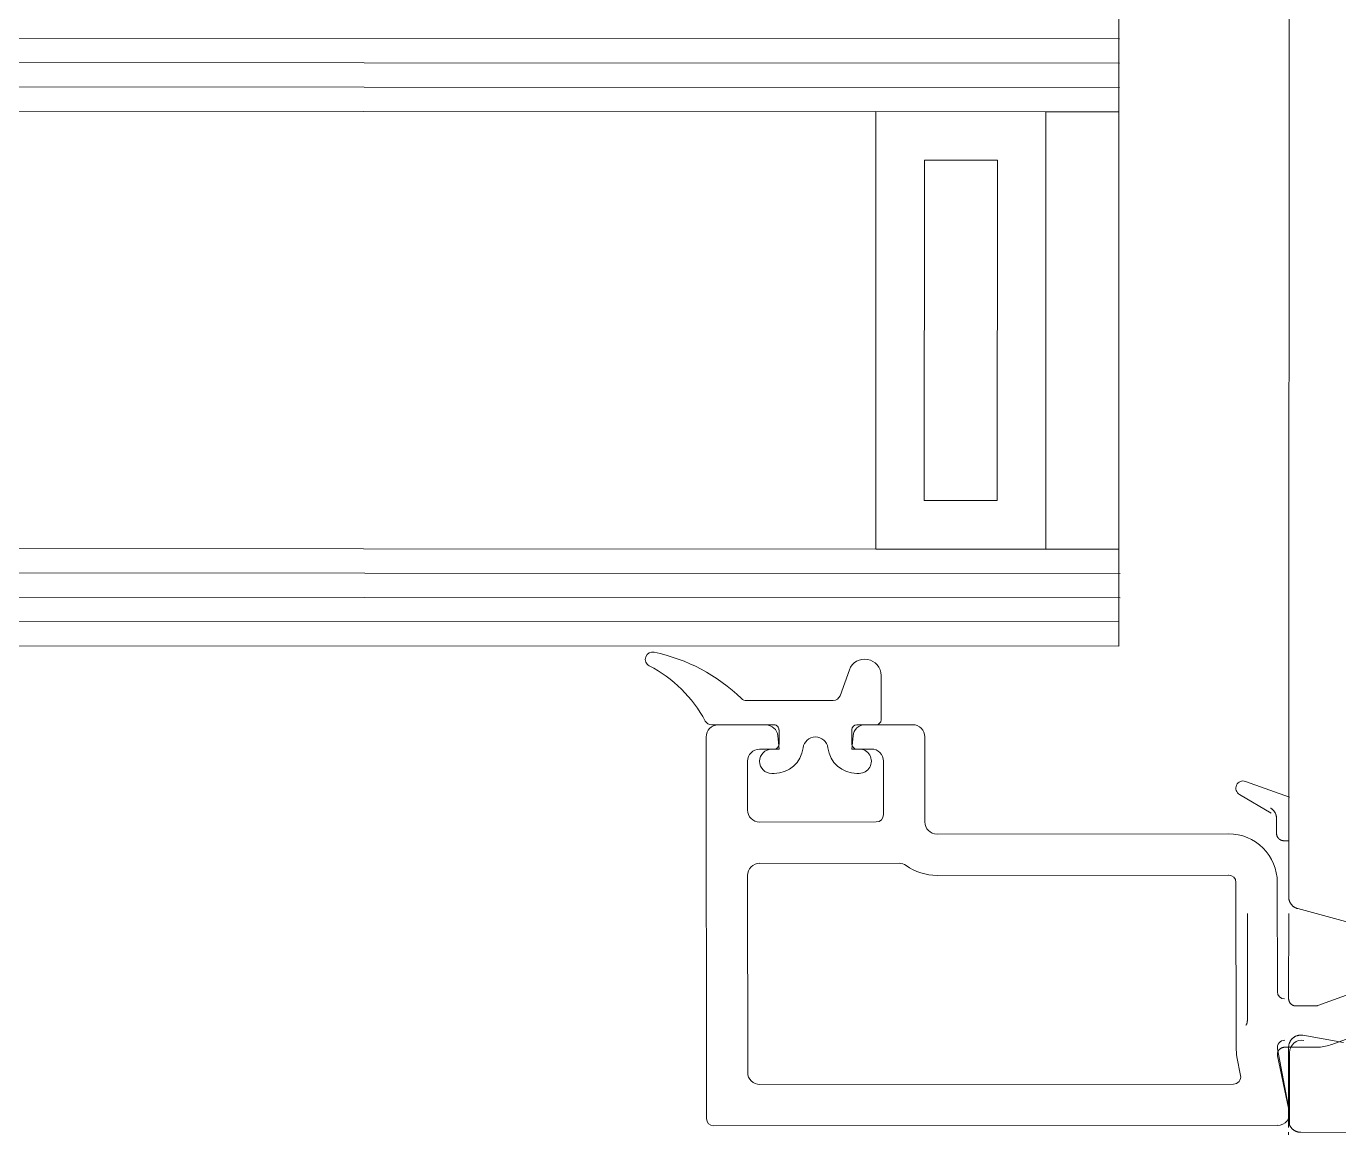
# Model space of a CAD drawing. Header units: metres. Extents: x 19 to 230, y -653 to -519.
# Drawn here: x 27.0141 to 27.0681, y -530.018 to -529.9724 of the extents above; entities that cross this region are included whole.
import ezdxf

# ---------------------------------------------------------------- set-up
doc = ezdxf.new("R2010")
doc.units = ezdxf.units.M
doc.header["$LTSCALE"] = 0.0125
for name, color, linetype, lineweight in [('05Fenster', 171, 'Continuous', 15), ('Fenster', 65, 'Continuous', 5), ('Fenster2', 161, 'Continuous', 5)]:
    doc.layers.add(name, color=color, linetype=linetype, lineweight=lineweight)

# ---------------------------------------------------------------- blocks, each defined once
blk = doc.blocks.new('ElementFe seite')
at = {"layer": 'Fenster'}
for points in [[(115.8, 185.2), (115.8, 181.2)], [(115.8, 185.2), (209.08, 185.2)], [(115.801, 184.2), (209.081, 184.2)], [(115.744, 183.2), (209.024, 183.2)], [(115.745, 182.2), (209.025, 182.2)], [(115.8, 181.2), (209.08, 181.2)], [(115.8, 163.2), (115.8, 159.2)], [(115.8, 163.2), (209.08, 163.2)], [(115.769, 162.2), (209.05, 162.2)], [(115.771, 161.2), (209.051, 161.2)], [(115.772, 160.2), (209.052, 160.2)]]:
    blk.add_lwpolyline(points, dxfattribs=at)
for points in [[(115.8, 181.2), (118.8, 181.2), (118.8, 163.2), (115.8, 163.2)], [(118.8, 181.2), (125.8, 181.2), (125.8, 163.2), (118.8, 163.2)], [(120.8, 179.2), (123.8, 179.2), (123.8, 165.2), (120.8, 165.2)]]:
    blk.add_lwpolyline(points, close=True, dxfattribs=at)
at = {"layer": 'Fenster2'}
for p, q in [((108.758, 204.912), (108.761, 201.912)), ((109.257, 204.912), (132.457, 204.941)), ((109.256, 201.769), (108.771, 204.297)), ((132.757, 204.641), (132.777, 188.941)), ((111.072, 203.215), (130.559, 203.238)), ((110.925, 202.089), (110.778, 202.858)), ((131.06, 202.739), (131.07, 194.639)), ((110.969, 194.914), (110.961, 201.714)), ((109.269, 194.913), (109.264, 199.412)), ((123.27, 194.629), (111.27, 194.615)), ((130.57, 194.138), (124.835, 194.131)), ((123.272, 192.929), (111.272, 192.915)), ((123.777, 188.93), (123.772, 192.43)), ((130.572, 192.438), (125.772, 192.433)), ((110.827, 191.301), (109.52, 192.068)), ((125.473, 192.132), (125.475, 189.932)), ((131.075, 189.939), (131.073, 191.939)), ((108.774, 191.412), (110.572, 190.76)), ((126.575, 190.434), (126.475, 190.433)), ((130.075, 190.438), (129.975, 190.438)), ((125.976, 189.433), (126.776, 189.434)), ((126.476, 189.433), (126.576, 189.434)), ((126.776, 189.434), (126.729, 188.89)), ((126.776, 189.234), (126.777, 188.634)), ((129.776, 189.437), (130.576, 189.438)), ((129.824, 188.894), (129.776, 189.437)), ((129.777, 188.637), (129.776, 189.237)), ((129.976, 189.438), (130.076, 189.438)), ((126.231, 188.433), (124.277, 188.431)), ((125.577, 188.232), (125.58, 186.404)), ((126.577, 188.434), (125.777, 188.433)), ((132.546, 188.441), (129.977, 188.438)), ((132.277, 188.44), (130.323, 188.438)), ((127.548, 187.435), (131.111, 187.439)), ((126.882, 186.176), (127.267, 187.237))]:
    blk.add_line(p, q, dxfattribs=at)
at = {"layer": 'Fenster2', "flags": 128}
for points in [[(108.799, 205.2), (108.799, 205.3)], [(108.799, 205.2), (108.799, 205.3)], [(56.799, 205.2), (108.299, 205.2)], [(108.299, 205.2), (108.317, 205.2), (108.334, 205.199), (108.351, 205.197), (108.368, 205.195), (108.384, 205.193), (108.401, 205.189), (108.418, 205.186), (108.434, 205.181), (108.451, 205.176), (108.467, 205.171), (108.483, 205.165), (108.499, 205.158), (108.514, 205.151), (108.53, 205.144), (108.545, 205.136), (108.559, 205.127), (108.574, 205.118), (108.588, 205.108), (108.602, 205.098), (108.615, 205.088), (108.628, 205.077), (108.641, 205.065), (108.653, 205.053), (108.665, 205.041), (108.676, 205.028), (108.687, 205.015), (108.698, 205.002), (108.708, 204.988), (108.718, 204.974), (108.727, 204.96), (108.735, 204.945), (108.743, 204.93), (108.751, 204.915), (108.758, 204.899), (108.765, 204.883), (108.771, 204.867), (108.776, 204.851), (108.781, 204.835), (108.785, 204.818), (108.789, 204.802), (108.792, 204.785), (108.795, 204.768), (108.797, 204.751), (108.798, 204.734), (108.799, 204.717), (108.799, 204.7)], [(108.799, 204.2), (108.799, 205)], [(108.799, 204.7), (108.799, 201.7)], [(109.259, 202.052), (108.799, 204.2)], [(108.963, 201.7), (108.973, 201.7), (108.984, 201.701), (108.994, 201.701), (109.004, 201.703), (109.014, 201.704), (109.024, 201.706), (109.034, 201.708), (109.044, 201.711), (109.054, 201.714), (109.064, 201.717), (109.073, 201.721), (109.083, 201.725), (109.092, 201.729), (109.102, 201.734), (109.111, 201.738), (109.119, 201.744), (109.128, 201.749), (109.137, 201.755), (109.145, 201.761), (109.153, 201.767), (109.161, 201.774), (109.168, 201.781), (109.176, 201.788), (109.183, 201.795), (109.19, 201.803), (109.196, 201.811), (109.203, 201.819), (109.209, 201.827), (109.214, 201.836), (109.22, 201.845), (109.225, 201.853), (109.23, 201.862), (109.234, 201.872), (109.239, 201.881), (109.243, 201.89), (109.246, 201.9), (109.249, 201.91), (109.252, 201.92), (109.255, 201.93), (109.257, 201.94), (109.259, 201.95), (109.261, 201.96), (109.262, 201.97), (109.263, 201.98), (109.263, 201.991), (109.263, 202.001), (109.263, 202.011), (109.262, 202.021), (109.262, 202.032), (109.26, 202.042), (109.259, 202.052)], [(103.415, 200.269), (107.015, 201.579)], [(108.213, 201.207), (106.547, 201.501)], [(107.015, 201.579), (107.081, 201.602), (107.148, 201.622), (107.216, 201.64), (107.284, 201.656), (107.352, 201.669), (107.421, 201.68), (107.49, 201.689), (107.56, 201.695), (107.63, 201.699), (107.699, 201.7)], [(107.699, 201.7), (108.963, 201.7)], [(108.799, 201.7), (108.799, 201.683), (108.798, 201.666), (108.797, 201.649), (108.795, 201.632), (108.792, 201.615), (108.789, 201.598), (108.785, 201.581), (108.781, 201.565), (108.776, 201.548), (108.77, 201.532), (108.764, 201.516), (108.758, 201.5), (108.751, 201.485), (108.743, 201.469), (108.735, 201.454), (108.726, 201.44), (108.717, 201.425), (108.708, 201.411), (108.697, 201.397), (108.687, 201.384), (108.676, 201.371), (108.664, 201.358), (108.652, 201.346), (108.64, 201.334), (108.627, 201.322), (108.614, 201.311), (108.601, 201.301), (108.587, 201.291), (108.573, 201.281), (108.558, 201.272), (108.544, 201.263), (108.528, 201.255), (108.513, 201.248), (108.498, 201.241), (108.482, 201.234), (108.466, 201.228), (108.449, 201.223), (108.433, 201.218), (108.416, 201.214), (108.4, 201.21), (108.383, 201.207), (108.366, 201.204), (108.349, 201.202), (108.332, 201.201), (108.315, 201.2), (108.298, 201.2), (108.281, 201.2), (108.264, 201.201), (108.247, 201.203), (108.23, 201.205), (108.213, 201.207)], [(110.56, 200.795), (110.554, 200.787), (110.548, 200.779), (110.543, 200.77), (110.538, 200.761), (110.533, 200.752), (110.528, 200.743), (110.524, 200.734), (110.52, 200.724), (110.517, 200.715), (110.513, 200.705), (110.511, 200.695), (110.508, 200.686), (110.506, 200.676), (110.504, 200.666), (110.502, 200.656), (110.501, 200.645), (110.5, 200.635), (110.5, 200.625), (110.499, 200.615)], [(110.499, 200.615), (110.499, 196.2)], [(107.597, 199.982), (103.997, 198.671)], [(107.699, 200), (107.689, 200), (107.679, 199.999), (107.668, 199.998), (107.658, 199.997), (107.647, 199.995), (107.637, 199.993), (107.627, 199.991), (107.617, 199.988), (107.607, 199.985), (107.597, 199.982)], [(108.499, 200), (107.699, 200)], [(108.799, 199.7), (108.799, 199.71), (108.799, 199.72), (108.798, 199.73), (108.797, 199.741), (108.795, 199.751), (108.793, 199.761), (108.791, 199.771), (108.788, 199.781), (108.785, 199.791), (108.782, 199.8), (108.779, 199.81), (108.775, 199.819), (108.77, 199.829), (108.766, 199.838), (108.761, 199.847), (108.756, 199.856), (108.75, 199.864), (108.745, 199.873), (108.739, 199.881), (108.732, 199.889), (108.726, 199.897), (108.719, 199.905), (108.712, 199.912), (108.704, 199.919), (108.697, 199.926), (108.689, 199.933), (108.681, 199.939), (108.672, 199.945), (108.664, 199.951), (108.655, 199.956), (108.647, 199.961), (108.637, 199.966), (108.628, 199.971), (108.619, 199.975), (108.61, 199.979), (108.6, 199.982), (108.59, 199.986), (108.58, 199.989), (108.57, 199.991), (108.561, 199.994), (108.55, 199.995), (108.54, 199.997), (108.53, 199.998), (108.52, 199.999), (108.51, 200), (108.499, 200)], [(108.799, 196.2), (108.799, 199.7)], [(105.856, 196.683), (108.429, 195.993)], [(108.429, 195.993), (108.445, 195.989), (108.462, 195.983), (108.478, 195.978), (108.494, 195.971), (108.51, 195.964), (108.525, 195.957), (108.54, 195.949), (108.555, 195.94), (108.57, 195.931), (108.584, 195.921), (108.598, 195.911), (108.612, 195.901), (108.625, 195.89), (108.638, 195.878), (108.651, 195.866), (108.663, 195.854), (108.674, 195.841), (108.685, 195.828), (108.696, 195.815), (108.706, 195.801), (108.716, 195.787), (108.725, 195.772), (108.734, 195.758), (108.742, 195.742), (108.75, 195.727), (108.757, 195.711), (108.764, 195.695), (108.77, 195.679), (108.776, 195.663), (108.781, 195.647), (108.785, 195.63), (108.789, 195.613), (108.792, 195.596), (108.795, 195.579), (108.797, 195.562), (108.798, 195.545), (108.799, 195.528), (108.799, 195.511)], [(108.799, 195.511), (108.799, 153.1)], [(108.799, 191.2), (108.799, 193.2)], [(108.799, 193.2), (108.999, 193.2)], [(108.999, 193.2), (109.01, 193.2), (109.02, 193.199), (109.03, 193.198), (109.04, 193.197), (109.05, 193.195), (109.061, 193.194), (109.071, 193.191), (109.08, 193.189), (109.09, 193.186), (109.1, 193.182), (109.11, 193.179), (109.119, 193.175), (109.128, 193.171), (109.137, 193.166), (109.147, 193.161), (109.155, 193.156), (109.164, 193.151), (109.172, 193.145), (109.181, 193.139), (109.189, 193.133), (109.197, 193.126), (109.204, 193.119), (109.212, 193.112), (109.219, 193.105), (109.226, 193.097), (109.232, 193.089), (109.239, 193.081), (109.245, 193.073), (109.25, 193.064), (109.256, 193.056), (109.261, 193.047), (109.266, 193.038), (109.27, 193.029), (109.275, 193.019), (109.279, 193.01), (109.282, 193), (109.285, 192.991), (109.288, 192.981), (109.291, 192.971), (109.293, 192.961), (109.295, 192.951), (109.297, 192.941), (109.298, 192.93), (109.299, 192.92), (109.299, 192.91), (109.299, 192.9)], [(109.299, 192.9), (109.299, 192.286)], [(109.299, 192.286), (109.3, 192.268), (109.301, 192.251), (109.302, 192.234), (109.304, 192.217), (109.307, 192.2), (109.31, 192.183), (109.314, 192.166), (109.319, 192.149), (109.324, 192.132), (109.329, 192.116), (109.335, 192.1), (109.342, 192.084), (109.349, 192.068), (109.357, 192.053), (109.365, 192.038), (109.374, 192.023), (109.384, 192.008), (109.393, 191.994), (109.404, 191.98), (109.415, 191.966), (109.426, 191.953), (109.438, 191.941), (109.45, 191.928), (109.462, 191.916), (109.475, 191.905), (109.489, 191.894), (109.503, 191.883), (109.517, 191.873), (109.531, 191.864), (109.546, 191.855)]]:
    blk.add_lwpolyline(points, dxfattribs=at)
at = {"layer": 'Fenster2'}
for centre, major_axis, start_param, end_param in [((109.258, 204.412), (0.354, 0.354), 0.78662, 2.589296), ((132.457, 204.641), (-0.212, 0.212), 3.928213, 5.499009), ((111.072, 202.915), (0.212, 0.212), 0.78662, 2.54549), ((130.56, 202.738), (-0.354, 0.354), 3.928213, 5.499009), ((108.961, 201.712), (1.414, 1.414), 5.499009, 5.687267), ((108.261, 201.911), (-0.354, 0.354), 2.182883, 3.928213), ((108.961, 201.712), (-0.212, 0.212), 2.357416, 4.116471), ((108.964, 199.412), (-0.212, 0.212), 3.928213, 5.499009), ((111.269, 194.915), (-1.414, 1.414), 0.786411, 2.357416), ((111.269, 194.915), (-0.212, 0.212), 0.78662, 2.357416), ((123.272, 192.429), (1.556, 1.556), 0.168233, 0.78662), ((130.57, 194.638), (-0.354, 0.354), 2.357416, 3.928213), ((124.835, 194.631), (-0.354, 0.354), 1.739029, 2.357416), ((123.272, 192.429), (-0.354, 0.354), 3.928213, 5.499009), ((125.773, 192.133), (0.212, 0.212), 0.78662, 2.357416), ((130.573, 191.938), (0.354, 0.354), 5.499009, 7.069805), ((110.675, 191.042), (0.212, 0.212), 3.579147, 6.537743), ((126.475, 189.933), (0.354, 0.354), 0.78662, 3.928213), ((126.576, 189.234), (0.849, 0.849), 5.623841, 7.069805), ((129.976, 189.238), (0.849, 0.849), 0.78662, 2.232583), ((130.075, 189.938), (0.354, 0.354), 3.928216, 7.069805), ((125.975, 189.933), (-0.354, 0.354), 0.78662, 2.357416), ((130.575, 189.938), (-0.354, 0.354), 2.357416, 3.928213), ((126.576, 189.234), (0.141, 0.141), 5.499009, 7.069805), ((128.276, 189.449), (0.363, 0.363), 2.482249, 5.374177), ((129.976, 189.238), (0.141, 0.141), 0.78662, 2.357426), ((124.277, 188.931), (0.354, 0.354), 2.357416, 3.928213), ((126.231, 188.933), (0.354, 0.354), 3.928213, 5.411762), ((126.577, 188.634), (0.141, 0.141), 3.928213, 5.499004), ((129.977, 188.638), (-0.141, 0.141), 0.78662, 2.357454), ((130.322, 188.938), (-0.354, 0.354), 0.873867, 2.357416), ((132.277, 188.94), (0.354, 0.354), 3.928213, 5.499009), ((125.777, 188.233), (0.141, 0.141), 0.78662, 2.357416), ((132.546, 188.141), (-0.212, 0.212), 4.415684, 5.499009), ((137.579, 190.817), (-3.818, 3.818), 1.274091, 1.882751), ((127.549, 187.135), (-0.212, 0.212), -0.784176, 0.437549), ((131.111, 187.139), (0.212, 0.212), 0.016046, 0.78662), ((136.398, 192.599), (5.162, 5.162), 3.157639, 3.722972), ((126.251, 186.404), (-0.475, 0.475), 0.786618, 3.579141), ((134.98, 185.744), (0.212, 0.212), 3.722972, 6.59514)]:
    blk.add_ellipse(centre, major_axis=major_axis, ratio=1, start_param=start_param, end_param=end_param, dxfattribs=at)

msp = doc.modelspace()

# ---------------------------------------------------------------- block references
at = {"layer": '05Fenster', "xscale": 0.001, "yscale": 0.001, "zscale": 0.001, "rotation": 179.98}
msp.add_blockref('ElementFe seite', (27.174949, -529.812774), dxfattribs=at)

doc.saveas('drawing.dxf')
